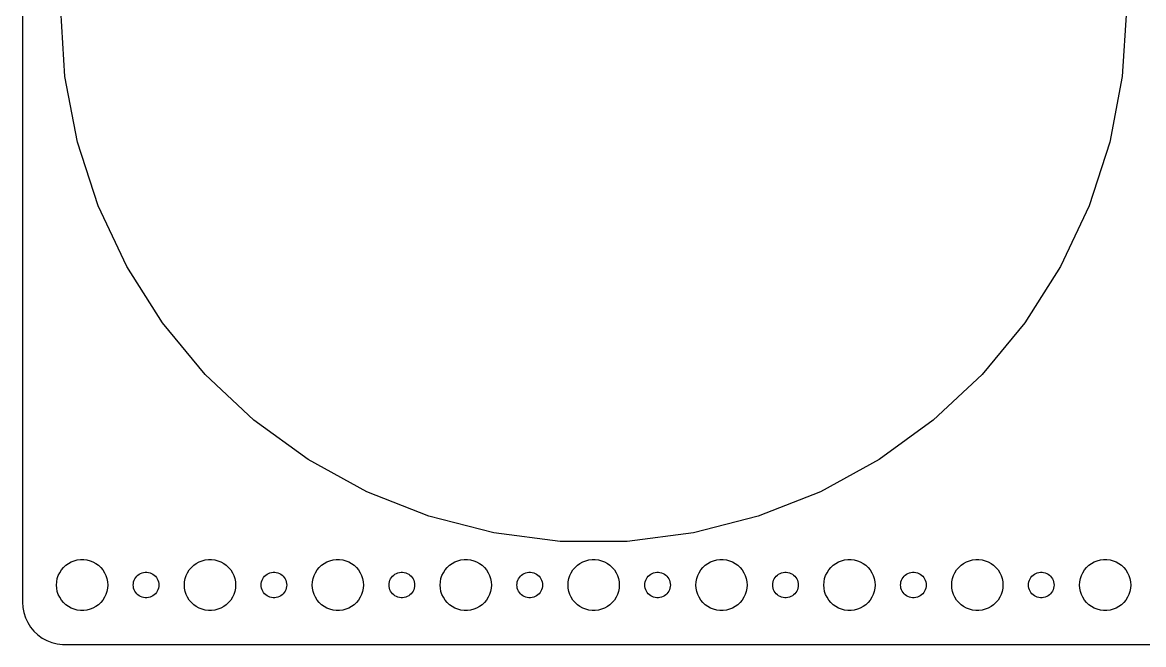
# Model space of a CAD drawing. Header units: metres. Extents: x -262 to 262, y -74 to 74.
# Drawn here: x -262 to -130.5, y -74.5 to -1.5 of the extents above; entities that cross this region are included whole.
import ezdxf

# ---------------------------------------------------------------- set-up
doc = ezdxf.new("R2010")
doc.units = ezdxf.units.M

msp = doc.modelspace()

# ---------------------------------------------------------------- linework, layer by layer
for p, q in [((-262, 69.5), (-262, -69.5)), ((-257.007, -7.83331), (-257.5, 0)), ((-132.5, 0), (-132.993, -7.83331)), ((-255.536, -15.5431), (-257.007, -7.83331)), ((-132.993, -7.83331), (-134.464, -15.5431)), ((-253.111, -23.0078), (-255.536, -15.5431)), ((-134.464, -15.5431), (-136.889, -23.0078)), ((-249.769, -30.1096), (-253.111, -23.0078)), ((-136.889, -23.0078), (-140.231, -30.1096)), ((-245.564, -36.7366), (-249.769, -30.1096)), ((-140.231, -30.1096), (-144.436, -36.7366)), ((-240.561, -42.7842), (-245.564, -36.7366)), ((-144.436, -36.7366), (-149.439, -42.7842)), ((-234.839, -48.1571), (-240.561, -42.7842)), ((-149.439, -42.7842), (-155.161, -48.1571)), ((-228.489, -52.7705), (-234.839, -48.1571)), ((-155.161, -48.1571), (-161.511, -52.7705)), ((-221.611, -56.5517), (-228.489, -52.7705)), ((-161.511, -52.7705), (-168.389, -56.5517)), ((-214.314, -59.441), (-221.611, -56.5517)), ((-168.389, -56.5517), (-175.686, -59.441)), ((-206.711, -61.3929), (-214.314, -59.441)), ((-175.686, -59.441), (-183.289, -61.3929)), ((-198.924, -62.3767), (-206.711, -61.3929)), ((-183.289, -61.3929), (-191.076, -62.3767)), ((-191.076, -62.3767), (-198.924, -62.3767)), ((-257.629, -66.0547), (-257.427, -65.7366)), ((-257.427, -65.7366), (-257.187, -65.4464)), ((-257.187, -65.4464), (-256.912, -65.1885)), ((-256.912, -65.1885), (-256.607, -64.967)), ((-256.607, -64.967), (-256.277, -64.7855)), ((-256.277, -64.7855), (-255.927, -64.6468)), ((-255.927, -64.6468), (-255.562, -64.5531)), ((-255.562, -64.5531), (-255.188, -64.5059)), ((-255.188, -64.5059), (-254.812, -64.5059)), ((-254.812, -64.5059), (-254.438, -64.5531)), ((-254.438, -64.5531), (-254.073, -64.6468)), ((-254.073, -64.6468), (-253.723, -64.7855)), ((-253.723, -64.7855), (-253.393, -64.967)), ((-253.393, -64.967), (-253.088, -65.1885)), ((-253.088, -65.1885), (-252.813, -65.4464)), ((-252.813, -65.4464), (-252.573, -65.7366)), ((-252.573, -65.7366), (-252.371, -66.0547)), ((-242.629, -66.0547), (-242.427, -65.7366)), ((-242.427, -65.7366), (-242.187, -65.4464)), ((-242.187, -65.4464), (-241.912, -65.1885)), ((-241.912, -65.1885), (-241.607, -64.967)), ((-241.607, -64.967), (-241.277, -64.7855)), ((-241.277, -64.7855), (-240.927, -64.6468)), ((-240.927, -64.6468), (-240.562, -64.5531)), ((-240.562, -64.5531), (-240.188, -64.5059)), ((-240.188, -64.5059), (-239.812, -64.5059)), ((-239.812, -64.5059), (-239.438, -64.5531)), ((-239.438, -64.5531), (-239.073, -64.6468)), ((-239.073, -64.6468), (-238.723, -64.7855)), ((-238.723, -64.7855), (-238.393, -64.967)), ((-238.393, -64.967), (-238.088, -65.1885)), ((-238.088, -65.1885), (-237.813, -65.4464)), ((-237.813, -65.4464), (-237.573, -65.7366)), ((-237.573, -65.7366), (-237.371, -66.0547)), ((-227.629, -66.0547), (-227.427, -65.7366)), ((-227.427, -65.7366), (-227.187, -65.4464)), ((-227.187, -65.4464), (-226.912, -65.1885)), ((-226.912, -65.1885), (-226.607, -64.967)), ((-226.607, -64.967), (-226.277, -64.7855)), ((-226.277, -64.7855), (-225.927, -64.6468)), ((-225.927, -64.6468), (-225.562, -64.5531)), ((-225.562, -64.5531), (-225.188, -64.5059)), ((-225.188, -64.5059), (-224.812, -64.5059)), ((-224.812, -64.5059), (-224.438, -64.5531)), ((-224.438, -64.5531), (-224.073, -64.6468)), ((-224.073, -64.6468), (-223.723, -64.7855)), ((-223.723, -64.7855), (-223.393, -64.967)), ((-223.393, -64.967), (-223.088, -65.1885)), ((-223.088, -65.1885), (-222.813, -65.4464)), ((-222.813, -65.4464), (-222.573, -65.7366)), ((-222.573, -65.7366), (-222.371, -66.0547)), ((-212.629, -66.0547), (-212.427, -65.7366)), ((-212.427, -65.7366), (-212.187, -65.4464)), ((-212.187, -65.4464), (-211.912, -65.1885)), ((-211.912, -65.1885), (-211.607, -64.967)), ((-211.607, -64.967), (-211.277, -64.7855)), ((-211.277, -64.7855), (-210.927, -64.6468)), ((-210.927, -64.6468), (-210.562, -64.5531)), ((-210.562, -64.5531), (-210.188, -64.5059)), ((-210.188, -64.5059), (-209.812, -64.5059)), ((-209.812, -64.5059), (-209.438, -64.5531)), ((-209.438, -64.5531), (-209.073, -64.6468)), ((-209.073, -64.6468), (-208.723, -64.7855)), ((-208.723, -64.7855), (-208.393, -64.967)), ((-208.393, -64.967), (-208.088, -65.1885)), ((-208.088, -65.1885), (-207.813, -65.4464)), ((-207.813, -65.4464), (-207.573, -65.7366)), ((-207.573, -65.7366), (-207.371, -66.0547)), ((-197.629, -66.0547), (-197.427, -65.7366)), ((-197.427, -65.7366), (-197.187, -65.4464)), ((-197.187, -65.4464), (-196.912, -65.1885)), ((-196.912, -65.1885), (-196.607, -64.967)), ((-196.607, -64.967), (-196.277, -64.7855)), ((-196.277, -64.7855), (-195.927, -64.6468)), ((-195.927, -64.6468), (-195.562, -64.5531)), ((-195.562, -64.5531), (-195.188, -64.5059)), ((-195.188, -64.5059), (-194.812, -64.5059)), ((-194.812, -64.5059), (-194.438, -64.5531)), ((-194.438, -64.5531), (-194.073, -64.6468)), ((-194.073, -64.6468), (-193.723, -64.7855)), ((-193.723, -64.7855), (-193.393, -64.967)), ((-193.393, -64.967), (-193.088, -65.1885)), ((-193.088, -65.1885), (-192.813, -65.4464)), ((-192.813, -65.4464), (-192.573, -65.7366)), ((-192.573, -65.7366), (-192.371, -66.0547)), ((-182.629, -66.0547), (-182.427, -65.7366)), ((-182.427, -65.7366), (-182.187, -65.4464)), ((-182.187, -65.4464), (-181.912, -65.1885)), ((-181.912, -65.1885), (-181.607, -64.967)), ((-181.607, -64.967), (-181.277, -64.7855)), ((-181.277, -64.7855), (-180.927, -64.6468)), ((-180.927, -64.6468), (-180.562, -64.5531)), ((-180.562, -64.5531), (-180.188, -64.5059)), ((-180.188, -64.5059), (-179.812, -64.5059)), ((-179.812, -64.5059), (-179.438, -64.5531)), ((-179.438, -64.5531), (-179.073, -64.6468)), ((-179.073, -64.6468), (-178.723, -64.7855)), ((-178.723, -64.7855), (-178.393, -64.967)), ((-178.393, -64.967), (-178.088, -65.1885)), ((-178.088, -65.1885), (-177.813, -65.4464)), ((-177.813, -65.4464), (-177.573, -65.7366)), ((-177.573, -65.7366), (-177.371, -66.0547)), ((-167.629, -66.0547), (-167.427, -65.7366)), ((-167.427, -65.7366), (-167.187, -65.4464)), ((-167.187, -65.4464), (-166.912, -65.1885)), ((-166.912, -65.1885), (-166.607, -64.967)), ((-166.607, -64.967), (-166.277, -64.7855)), ((-166.277, -64.7855), (-165.927, -64.6468)), ((-165.927, -64.6468), (-165.562, -64.5531)), ((-165.562, -64.5531), (-165.188, -64.5059)), ((-165.188, -64.5059), (-164.812, -64.5059)), ((-164.812, -64.5059), (-164.438, -64.5531)), ((-164.438, -64.5531), (-164.073, -64.6468)), ((-164.073, -64.6468), (-163.723, -64.7855)), ((-163.723, -64.7855), (-163.393, -64.967)), ((-163.393, -64.967), (-163.088, -65.1885)), ((-163.088, -65.1885), (-162.813, -65.4464)), ((-162.813, -65.4464), (-162.573, -65.7366)), ((-162.573, -65.7366), (-162.371, -66.0547)), ((-152.629, -66.0547), (-152.427, -65.7366)), ((-152.427, -65.7366), (-152.187, -65.4464)), ((-152.187, -65.4464), (-151.912, -65.1885)), ((-151.912, -65.1885), (-151.607, -64.967)), ((-151.607, -64.967), (-151.277, -64.7855)), ((-151.277, -64.7855), (-150.927, -64.6468)), ((-150.927, -64.6468), (-150.562, -64.5531)), ((-150.562, -64.5531), (-150.188, -64.5059)), ((-150.188, -64.5059), (-149.812, -64.5059)), ((-149.812, -64.5059), (-149.438, -64.5531)), ((-149.438, -64.5531), (-149.073, -64.6468)), ((-149.073, -64.6468), (-148.723, -64.7855)), ((-148.723, -64.7855), (-148.393, -64.967)), ((-148.393, -64.967), (-148.088, -65.1885)), ((-148.088, -65.1885), (-147.813, -65.4464)), ((-147.813, -65.4464), (-147.573, -65.7366)), ((-147.573, -65.7366), (-147.371, -66.0547)), ((-137.629, -66.0547), (-137.427, -65.7366)), ((-137.427, -65.7366), (-137.187, -65.4464)), ((-137.187, -65.4464), (-136.912, -65.1885)), ((-136.912, -65.1885), (-136.607, -64.967)), ((-136.607, -64.967), (-136.277, -64.7855)), ((-136.277, -64.7855), (-135.927, -64.6468)), ((-135.927, -64.6468), (-135.562, -64.5531)), ((-135.562, -64.5531), (-135.188, -64.5059)), ((-135.188, -64.5059), (-134.812, -64.5059)), ((-134.812, -64.5059), (-134.438, -64.5531)), ((-134.438, -64.5531), (-134.073, -64.6468)), ((-134.073, -64.6468), (-133.723, -64.7855)), ((-133.723, -64.7855), (-133.393, -64.967)), ((-133.393, -64.967), (-133.088, -65.1885)), ((-133.088, -65.1885), (-132.813, -65.4464)), ((-132.813, -65.4464), (-132.573, -65.7366)), ((-132.573, -65.7366), (-132.371, -66.0547)), ((-257.976, -67.124), (-257.906, -66.7539)), ((-257.906, -66.7539), (-257.789, -66.3956)), ((-257.789, -66.3956), (-257.629, -66.0547)), ((-252.371, -66.0547), (-252.211, -66.3956)), ((-252.211, -66.3956), (-252.094, -66.7539)), ((-252.094, -66.7539), (-252.024, -67.124)), ((-248.953, -67.127), (-248.895, -66.9478)), ((-248.895, -66.9478), (-248.814, -66.7774)), ((-248.814, -66.7774), (-248.714, -66.6183)), ((-248.714, -66.6183), (-248.593, -66.4732)), ((-248.593, -66.4732), (-248.456, -66.3442)), ((-248.456, -66.3442), (-248.304, -66.2335)), ((-248.304, -66.2335), (-248.139, -66.1428)), ((-248.139, -66.1428), (-247.964, -66.0734)), ((-247.964, -66.0734), (-247.781, -66.0266)), ((-247.781, -66.0266), (-247.594, -66.003)), ((-247.594, -66.003), (-247.406, -66.003)), ((-247.406, -66.003), (-247.219, -66.0266)), ((-247.219, -66.0266), (-247.036, -66.0734)), ((-247.036, -66.0734), (-246.861, -66.1428)), ((-246.861, -66.1428), (-246.696, -66.2335)), ((-246.696, -66.2335), (-246.544, -66.3442)), ((-246.544, -66.3442), (-246.407, -66.4732)), ((-246.407, -66.4732), (-246.286, -66.6183)), ((-246.286, -66.6183), (-246.186, -66.7774)), ((-246.186, -66.7774), (-246.105, -66.9478)), ((-246.105, -66.9478), (-246.047, -67.127)), ((-242.976, -67.124), (-242.906, -66.7539)), ((-242.906, -66.7539), (-242.789, -66.3956)), ((-242.789, -66.3956), (-242.629, -66.0547)), ((-237.371, -66.0547), (-237.211, -66.3956)), ((-237.211, -66.3956), (-237.094, -66.7539)), ((-237.094, -66.7539), (-237.024, -67.124)), ((-233.953, -67.127), (-233.895, -66.9478)), ((-233.895, -66.9478), (-233.814, -66.7774)), ((-233.814, -66.7774), (-233.714, -66.6183)), ((-233.714, -66.6183), (-233.593, -66.4732)), ((-233.593, -66.4732), (-233.456, -66.3442)), ((-233.456, -66.3442), (-233.304, -66.2335)), ((-233.304, -66.2335), (-233.139, -66.1428)), ((-233.139, -66.1428), (-232.964, -66.0734)), ((-232.964, -66.0734), (-232.781, -66.0266)), ((-232.781, -66.0266), (-232.594, -66.003)), ((-232.594, -66.003), (-232.406, -66.003)), ((-232.406, -66.003), (-232.219, -66.0266)), ((-232.219, -66.0266), (-232.036, -66.0734)), ((-232.036, -66.0734), (-231.861, -66.1428)), ((-231.861, -66.1428), (-231.696, -66.2335)), ((-231.696, -66.2335), (-231.544, -66.3442)), ((-231.544, -66.3442), (-231.407, -66.4732)), ((-231.407, -66.4732), (-231.286, -66.6183)), ((-231.286, -66.6183), (-231.186, -66.7774)), ((-231.186, -66.7774), (-231.105, -66.9478)), ((-231.105, -66.9478), (-231.047, -67.127)), ((-227.976, -67.124), (-227.906, -66.7539)), ((-227.906, -66.7539), (-227.789, -66.3956)), ((-227.789, -66.3956), (-227.629, -66.0547)), ((-222.371, -66.0547), (-222.211, -66.3956)), ((-222.211, -66.3956), (-222.094, -66.7539)), ((-222.094, -66.7539), (-222.024, -67.124)), ((-218.953, -67.127), (-218.895, -66.9478)), ((-218.895, -66.9478), (-218.814, -66.7774)), ((-218.814, -66.7774), (-218.714, -66.6183)), ((-218.714, -66.6183), (-218.593, -66.4732)), ((-218.593, -66.4732), (-218.456, -66.3442)), ((-218.456, -66.3442), (-218.304, -66.2335)), ((-218.304, -66.2335), (-218.139, -66.1428)), ((-218.139, -66.1428), (-217.964, -66.0734)), ((-217.964, -66.0734), (-217.781, -66.0266)), ((-217.781, -66.0266), (-217.594, -66.003)), ((-217.594, -66.003), (-217.406, -66.003)), ((-217.406, -66.003), (-217.219, -66.0266)), ((-217.219, -66.0266), (-217.036, -66.0734)), ((-217.036, -66.0734), (-216.861, -66.1428)), ((-216.861, -66.1428), (-216.696, -66.2335)), ((-216.696, -66.2335), (-216.544, -66.3442)), ((-216.544, -66.3442), (-216.407, -66.4732)), ((-216.407, -66.4732), (-216.286, -66.6183)), ((-216.286, -66.6183), (-216.186, -66.7774)), ((-216.186, -66.7774), (-216.105, -66.9478)), ((-216.105, -66.9478), (-216.047, -67.127)), ((-212.976, -67.124), (-212.906, -66.7539)), ((-212.906, -66.7539), (-212.789, -66.3956)), ((-212.789, -66.3956), (-212.629, -66.0547)), ((-207.371, -66.0547), (-207.211, -66.3956)), ((-207.211, -66.3956), (-207.094, -66.7539)), ((-207.094, -66.7539), (-207.024, -67.124)), ((-203.953, -67.127), (-203.895, -66.9478)), ((-203.895, -66.9478), (-203.814, -66.7774)), ((-203.814, -66.7774), (-203.714, -66.6183)), ((-203.714, -66.6183), (-203.593, -66.4732)), ((-203.593, -66.4732), (-203.456, -66.3442)), ((-203.456, -66.3442), (-203.304, -66.2335)), ((-203.304, -66.2335), (-203.139, -66.1428)), ((-203.139, -66.1428), (-202.964, -66.0734)), ((-202.964, -66.0734), (-202.781, -66.0266)), ((-202.781, -66.0266), (-202.594, -66.003)), ((-202.594, -66.003), (-202.406, -66.003)), ((-202.406, -66.003), (-202.219, -66.0266)), ((-202.219, -66.0266), (-202.036, -66.0734)), ((-202.036, -66.0734), (-201.861, -66.1428)), ((-201.861, -66.1428), (-201.696, -66.2335)), ((-201.696, -66.2335), (-201.544, -66.3442)), ((-201.544, -66.3442), (-201.407, -66.4732)), ((-201.407, -66.4732), (-201.286, -66.6183)), ((-201.286, -66.6183), (-201.186, -66.7774)), ((-201.186, -66.7774), (-201.105, -66.9478)), ((-201.105, -66.9478), (-201.047, -67.127)), ((-197.976, -67.124), (-197.906, -66.7539)), ((-197.906, -66.7539), (-197.789, -66.3956)), ((-197.789, -66.3956), (-197.629, -66.0547)), ((-192.371, -66.0547), (-192.211, -66.3956)), ((-192.211, -66.3956), (-192.094, -66.7539)), ((-192.094, -66.7539), (-192.024, -67.124)), ((-188.953, -67.127), (-188.895, -66.9478)), ((-188.895, -66.9478), (-188.814, -66.7774)), ((-188.814, -66.7774), (-188.714, -66.6183)), ((-188.714, -66.6183), (-188.593, -66.4732)), ((-188.593, -66.4732), (-188.456, -66.3442)), ((-188.456, -66.3442), (-188.304, -66.2335)), ((-188.304, -66.2335), (-188.139, -66.1428)), ((-188.139, -66.1428), (-187.964, -66.0734)), ((-187.964, -66.0734), (-187.781, -66.0266)), ((-187.781, -66.0266), (-187.594, -66.003)), ((-187.594, -66.003), (-187.406, -66.003)), ((-187.406, -66.003), (-187.219, -66.0266)), ((-187.219, -66.0266), (-187.036, -66.0734)), ((-187.036, -66.0734), (-186.861, -66.1428)), ((-186.861, -66.1428), (-186.696, -66.2335)), ((-186.696, -66.2335), (-186.544, -66.3442)), ((-186.544, -66.3442), (-186.407, -66.4732)), ((-186.407, -66.4732), (-186.286, -66.6183)), ((-186.286, -66.6183), (-186.186, -66.7774)), ((-186.186, -66.7774), (-186.105, -66.9478)), ((-186.105, -66.9478), (-186.047, -67.127)), ((-182.976, -67.124), (-182.906, -66.7539)), ((-182.906, -66.7539), (-182.789, -66.3956)), ((-182.789, -66.3956), (-182.629, -66.0547)), ((-177.371, -66.0547), (-177.211, -66.3956)), ((-177.211, -66.3956), (-177.094, -66.7539)), ((-177.094, -66.7539), (-177.024, -67.124)), ((-173.953, -67.127), (-173.895, -66.9478)), ((-173.895, -66.9478), (-173.814, -66.7774)), ((-173.814, -66.7774), (-173.714, -66.6183)), ((-173.714, -66.6183), (-173.593, -66.4732)), ((-173.593, -66.4732), (-173.456, -66.3442)), ((-173.456, -66.3442), (-173.304, -66.2335)), ((-173.304, -66.2335), (-173.139, -66.1428)), ((-173.139, -66.1428), (-172.964, -66.0734)), ((-172.964, -66.0734), (-172.781, -66.0266)), ((-172.781, -66.0266), (-172.594, -66.003)), ((-172.594, -66.003), (-172.406, -66.003)), ((-172.406, -66.003), (-172.219, -66.0266)), ((-172.219, -66.0266), (-172.036, -66.0734)), ((-172.036, -66.0734), (-171.861, -66.1428)), ((-171.861, -66.1428), (-171.696, -66.2335)), ((-171.696, -66.2335), (-171.544, -66.3442)), ((-171.544, -66.3442), (-171.407, -66.4732)), ((-171.407, -66.4732), (-171.286, -66.6183)), ((-171.286, -66.6183), (-171.186, -66.7774)), ((-171.186, -66.7774), (-171.105, -66.9478)), ((-171.105, -66.9478), (-171.047, -67.127)), ((-167.976, -67.124), (-167.906, -66.7539)), ((-167.906, -66.7539), (-167.789, -66.3956)), ((-167.789, -66.3956), (-167.629, -66.0547)), ((-162.371, -66.0547), (-162.211, -66.3956)), ((-162.211, -66.3956), (-162.094, -66.7539)), ((-162.094, -66.7539), (-162.024, -67.124)), ((-158.953, -67.127), (-158.895, -66.9478)), ((-158.895, -66.9478), (-158.814, -66.7774)), ((-158.814, -66.7774), (-158.714, -66.6183)), ((-158.714, -66.6183), (-158.593, -66.4732)), ((-158.593, -66.4732), (-158.456, -66.3442)), ((-158.456, -66.3442), (-158.304, -66.2335)), ((-158.304, -66.2335), (-158.139, -66.1428)), ((-158.139, -66.1428), (-157.964, -66.0734)), ((-157.964, -66.0734), (-157.781, -66.0266)), ((-157.781, -66.0266), (-157.594, -66.003)), ((-157.594, -66.003), (-157.406, -66.003)), ((-157.406, -66.003), (-157.219, -66.0266)), ((-157.219, -66.0266), (-157.036, -66.0734)), ((-157.036, -66.0734), (-156.861, -66.1428)), ((-156.861, -66.1428), (-156.696, -66.2335)), ((-156.696, -66.2335), (-156.544, -66.3442)), ((-156.544, -66.3442), (-156.407, -66.4732)), ((-156.407, -66.4732), (-156.286, -66.6183)), ((-156.286, -66.6183), (-156.186, -66.7774)), ((-156.186, -66.7774), (-156.105, -66.9478)), ((-156.105, -66.9478), (-156.047, -67.127)), ((-152.976, -67.124), (-152.906, -66.7539)), ((-152.906, -66.7539), (-152.789, -66.3956)), ((-152.789, -66.3956), (-152.629, -66.0547)), ((-147.371, -66.0547), (-147.211, -66.3956)), ((-147.211, -66.3956), (-147.094, -66.7539)), ((-147.094, -66.7539), (-147.024, -67.124)), ((-143.953, -67.127), (-143.895, -66.9478)), ((-143.895, -66.9478), (-143.814, -66.7774)), ((-143.814, -66.7774), (-143.714, -66.6183)), ((-143.714, -66.6183), (-143.593, -66.4732)), ((-143.593, -66.4732), (-143.456, -66.3442)), ((-143.456, -66.3442), (-143.304, -66.2335)), ((-143.304, -66.2335), (-143.139, -66.1428)), ((-143.139, -66.1428), (-142.964, -66.0734)), ((-142.964, -66.0734), (-142.781, -66.0266)), ((-142.781, -66.0266), (-142.594, -66.003)), ((-142.594, -66.003), (-142.406, -66.003)), ((-142.406, -66.003), (-142.219, -66.0266)), ((-142.219, -66.0266), (-142.036, -66.0734)), ((-142.036, -66.0734), (-141.861, -66.1428)), ((-141.861, -66.1428), (-141.696, -66.2335)), ((-141.696, -66.2335), (-141.544, -66.3442)), ((-141.544, -66.3442), (-141.407, -66.4732)), ((-141.407, -66.4732), (-141.286, -66.6183)), ((-141.286, -66.6183), (-141.186, -66.7774)), ((-141.186, -66.7774), (-141.105, -66.9478)), ((-141.105, -66.9478), (-141.047, -67.127)), ((-137.976, -67.124), (-137.906, -66.7539)), ((-137.906, -66.7539), (-137.789, -66.3956)), ((-137.789, -66.3956), (-137.629, -66.0547)), ((-132.371, -66.0547), (-132.211, -66.3956)), ((-132.211, -66.3956), (-132.094, -66.7539)), ((-132.094, -66.7539), (-132.024, -67.124)), ((-258, -67.5), (-257.976, -67.124)), ((-257.976, -67.876), (-258, -67.5)), ((-257.906, -68.2461), (-257.976, -67.876)), ((-257.789, -68.6044), (-257.906, -68.2461)), ((-252.094, -68.2461), (-252.211, -68.6044)), ((-252.024, -67.876), (-252.094, -68.2461)), ((-252.024, -67.124), (-252, -67.5)), ((-252, -67.5), (-252.024, -67.876)), ((-249, -67.5), (-248.988, -67.312)), ((-248.988, -67.688), (-249, -67.5)), ((-248.988, -67.312), (-248.953, -67.127)), ((-248.953, -67.873), (-248.988, -67.688)), ((-248.895, -68.0522), (-248.953, -67.873)), ((-248.814, -68.2226), (-248.895, -68.0522)), ((-248.714, -68.3817), (-248.814, -68.2226)), ((-246.186, -68.2226), (-246.286, -68.3817)), ((-246.105, -68.0522), (-246.186, -68.2226)), ((-246.047, -67.873), (-246.105, -68.0522)), ((-246.047, -67.127), (-246.012, -67.312)), ((-246.012, -67.688), (-246.047, -67.873)), ((-246.012, -67.312), (-246, -67.5)), ((-246, -67.5), (-246.012, -67.688)), ((-243, -67.5), (-242.976, -67.124)), ((-242.976, -67.876), (-243, -67.5)), ((-242.906, -68.2461), (-242.976, -67.876)), ((-242.789, -68.6044), (-242.906, -68.2461)), ((-237.094, -68.2461), (-237.211, -68.6044)), ((-237.024, -67.876), (-237.094, -68.2461)), ((-237.024, -67.124), (-237, -67.5)), ((-237, -67.5), (-237.024, -67.876)), ((-234, -67.5), (-233.988, -67.312)), ((-233.988, -67.688), (-234, -67.5)), ((-233.988, -67.312), (-233.953, -67.127)), ((-233.953, -67.873), (-233.988, -67.688)), ((-233.895, -68.0522), (-233.953, -67.873)), ((-233.814, -68.2226), (-233.895, -68.0522)), ((-233.714, -68.3817), (-233.814, -68.2226)), ((-231.186, -68.2226), (-231.286, -68.3817)), ((-231.105, -68.0522), (-231.186, -68.2226)), ((-231.047, -67.873), (-231.105, -68.0522)), ((-231.047, -67.127), (-231.012, -67.312)), ((-231.012, -67.688), (-231.047, -67.873)), ((-231.012, -67.312), (-231, -67.5)), ((-231, -67.5), (-231.012, -67.688)), ((-228, -67.5), (-227.976, -67.124)), ((-227.976, -67.876), (-228, -67.5)), ((-227.906, -68.2461), (-227.976, -67.876)), ((-227.789, -68.6044), (-227.906, -68.2461)), ((-222.094, -68.2461), (-222.211, -68.6044)), ((-222.024, -67.876), (-222.094, -68.2461)), ((-222.024, -67.124), (-222, -67.5)), ((-222, -67.5), (-222.024, -67.876)), ((-219, -67.5), (-218.988, -67.312)), ((-218.988, -67.688), (-219, -67.5)), ((-218.988, -67.312), (-218.953, -67.127)), ((-218.953, -67.873), (-218.988, -67.688)), ((-218.895, -68.0522), (-218.953, -67.873)), ((-218.814, -68.2226), (-218.895, -68.0522)), ((-218.714, -68.3817), (-218.814, -68.2226)), ((-216.186, -68.2226), (-216.286, -68.3817)), ((-216.105, -68.0522), (-216.186, -68.2226)), ((-216.047, -67.873), (-216.105, -68.0522)), ((-216.047, -67.127), (-216.012, -67.312)), ((-216.012, -67.688), (-216.047, -67.873)), ((-216.012, -67.312), (-216, -67.5)), ((-216, -67.5), (-216.012, -67.688)), ((-213, -67.5), (-212.976, -67.124)), ((-212.976, -67.876), (-213, -67.5)), ((-212.906, -68.2461), (-212.976, -67.876)), ((-212.789, -68.6044), (-212.906, -68.2461)), ((-207.094, -68.2461), (-207.211, -68.6044)), ((-207.024, -67.876), (-207.094, -68.2461)), ((-207.024, -67.124), (-207, -67.5)), ((-207, -67.5), (-207.024, -67.876)), ((-204, -67.5), (-203.988, -67.312)), ((-203.988, -67.688), (-204, -67.5)), ((-203.988, -67.312), (-203.953, -67.127)), ((-203.953, -67.873), (-203.988, -67.688)), ((-203.895, -68.0522), (-203.953, -67.873)), ((-203.814, -68.2226), (-203.895, -68.0522)), ((-203.714, -68.3817), (-203.814, -68.2226)), ((-201.186, -68.2226), (-201.286, -68.3817)), ((-201.105, -68.0522), (-201.186, -68.2226)), ((-201.047, -67.873), (-201.105, -68.0522)), ((-201.047, -67.127), (-201.012, -67.312)), ((-201.012, -67.688), (-201.047, -67.873)), ((-201.012, -67.312), (-201, -67.5)), ((-201, -67.5), (-201.012, -67.688)), ((-198, -67.5), (-197.976, -67.124)), ((-197.976, -67.876), (-198, -67.5)), ((-197.906, -68.2461), (-197.976, -67.876)), ((-197.789, -68.6044), (-197.906, -68.2461)), ((-192.094, -68.2461), (-192.211, -68.6044)), ((-192.024, -67.876), (-192.094, -68.2461)), ((-192.024, -67.124), (-192, -67.5)), ((-192, -67.5), (-192.024, -67.876)), ((-189, -67.5), (-188.988, -67.312)), ((-188.988, -67.688), (-189, -67.5)), ((-188.988, -67.312), (-188.953, -67.127)), ((-188.953, -67.873), (-188.988, -67.688)), ((-188.895, -68.0522), (-188.953, -67.873)), ((-188.814, -68.2226), (-188.895, -68.0522)), ((-188.714, -68.3817), (-188.814, -68.2226)), ((-186.186, -68.2226), (-186.286, -68.3817)), ((-186.105, -68.0522), (-186.186, -68.2226)), ((-186.047, -67.873), (-186.105, -68.0522)), ((-186.047, -67.127), (-186.012, -67.312)), ((-186.012, -67.688), (-186.047, -67.873)), ((-186.012, -67.312), (-186, -67.5)), ((-186, -67.5), (-186.012, -67.688)), ((-183, -67.5), (-182.976, -67.124)), ((-182.976, -67.876), (-183, -67.5)), ((-182.906, -68.2461), (-182.976, -67.876)), ((-182.789, -68.6044), (-182.906, -68.2461)), ((-177.094, -68.2461), (-177.211, -68.6044)), ((-177.024, -67.876), (-177.094, -68.2461)), ((-177.024, -67.124), (-177, -67.5)), ((-177, -67.5), (-177.024, -67.876)), ((-174, -67.5), (-173.988, -67.312)), ((-173.988, -67.688), (-174, -67.5)), ((-173.988, -67.312), (-173.953, -67.127)), ((-173.953, -67.873), (-173.988, -67.688)), ((-173.895, -68.0522), (-173.953, -67.873)), ((-173.814, -68.2226), (-173.895, -68.0522)), ((-173.714, -68.3817), (-173.814, -68.2226)), ((-171.186, -68.2226), (-171.286, -68.3817)), ((-171.105, -68.0522), (-171.186, -68.2226)), ((-171.047, -67.873), (-171.105, -68.0522)), ((-171.047, -67.127), (-171.012, -67.312)), ((-171.012, -67.688), (-171.047, -67.873)), ((-171.012, -67.312), (-171, -67.5)), ((-171, -67.5), (-171.012, -67.688)), ((-168, -67.5), (-167.976, -67.124)), ((-167.976, -67.876), (-168, -67.5)), ((-167.906, -68.2461), (-167.976, -67.876)), ((-167.789, -68.6044), (-167.906, -68.2461)), ((-162.094, -68.2461), (-162.211, -68.6044)), ((-162.024, -67.876), (-162.094, -68.2461)), ((-162.024, -67.124), (-162, -67.5)), ((-162, -67.5), (-162.024, -67.876)), ((-159, -67.5), (-158.988, -67.312)), ((-158.988, -67.688), (-159, -67.5)), ((-158.988, -67.312), (-158.953, -67.127)), ((-158.953, -67.873), (-158.988, -67.688)), ((-158.895, -68.0522), (-158.953, -67.873)), ((-158.814, -68.2226), (-158.895, -68.0522)), ((-158.714, -68.3817), (-158.814, -68.2226)), ((-156.186, -68.2226), (-156.286, -68.3817)), ((-156.105, -68.0522), (-156.186, -68.2226)), ((-156.047, -67.873), (-156.105, -68.0522)), ((-156.047, -67.127), (-156.012, -67.312)), ((-156.012, -67.688), (-156.047, -67.873)), ((-156.012, -67.312), (-156, -67.5)), ((-156, -67.5), (-156.012, -67.688)), ((-153, -67.5), (-152.976, -67.124)), ((-152.976, -67.876), (-153, -67.5)), ((-152.906, -68.2461), (-152.976, -67.876)), ((-152.789, -68.6044), (-152.906, -68.2461)), ((-147.094, -68.2461), (-147.211, -68.6044)), ((-147.024, -67.876), (-147.094, -68.2461)), ((-147.024, -67.124), (-147, -67.5)), ((-147, -67.5), (-147.024, -67.876)), ((-144, -67.5), (-143.988, -67.312)), ((-143.988, -67.688), (-144, -67.5)), ((-143.988, -67.312), (-143.953, -67.127)), ((-143.953, -67.873), (-143.988, -67.688)), ((-143.895, -68.0522), (-143.953, -67.873)), ((-143.814, -68.2226), (-143.895, -68.0522)), ((-143.714, -68.3817), (-143.814, -68.2226)), ((-141.186, -68.2226), (-141.286, -68.3817)), ((-141.105, -68.0522), (-141.186, -68.2226)), ((-141.047, -67.873), (-141.105, -68.0522)), ((-141.047, -67.127), (-141.012, -67.312)), ((-141.012, -67.688), (-141.047, -67.873)), ((-141.012, -67.312), (-141, -67.5)), ((-141, -67.5), (-141.012, -67.688)), ((-138, -67.5), (-137.976, -67.124)), ((-137.976, -67.876), (-138, -67.5)), ((-137.906, -68.2461), (-137.976, -67.876)), ((-137.789, -68.6044), (-137.906, -68.2461)), ((-132.094, -68.2461), (-132.211, -68.6044)), ((-132.024, -67.876), (-132.094, -68.2461)), ((-132.024, -67.124), (-132, -67.5)), ((-132, -67.5), (-132.024, -67.876)), ((-262, -69.5), (-261.961, -70.1267)), ((-257.629, -68.9453), (-257.789, -68.6044)), ((-257.427, -69.2634), (-257.629, -68.9453)), ((-257.187, -69.5536), (-257.427, -69.2634)), ((-256.912, -69.8115), (-257.187, -69.5536)), ((-252.813, -69.5536), (-253.088, -69.8115)), ((-252.573, -69.2634), (-252.813, -69.5536)), ((-252.371, -68.9453), (-252.573, -69.2634)), ((-252.211, -68.6044), (-252.371, -68.9453)), ((-248.593, -68.5268), (-248.714, -68.3817)), ((-248.456, -68.6558), (-248.593, -68.5268)), ((-248.304, -68.7665), (-248.456, -68.6558)), ((-248.139, -68.8572), (-248.304, -68.7665)), ((-247.964, -68.9266), (-248.139, -68.8572)), ((-247.781, -68.9734), (-247.964, -68.9266)), ((-247.594, -68.997), (-247.781, -68.9734)), ((-247.406, -68.997), (-247.594, -68.997)), ((-247.219, -68.9734), (-247.406, -68.997)), ((-247.036, -68.9266), (-247.219, -68.9734)), ((-246.861, -68.8572), (-247.036, -68.9266)), ((-246.696, -68.7665), (-246.861, -68.8572)), ((-246.544, -68.6558), (-246.696, -68.7665)), ((-246.407, -68.5268), (-246.544, -68.6558)), ((-246.286, -68.3817), (-246.407, -68.5268)), ((-242.629, -68.9453), (-242.789, -68.6044)), ((-242.427, -69.2634), (-242.629, -68.9453)), ((-242.187, -69.5536), (-242.427, -69.2634)), ((-241.912, -69.8115), (-242.187, -69.5536)), ((-237.813, -69.5536), (-238.088, -69.8115)), ((-237.573, -69.2634), (-237.813, -69.5536)), ((-237.371, -68.9453), (-237.573, -69.2634)), ((-237.211, -68.6044), (-237.371, -68.9453)), ((-233.593, -68.5268), (-233.714, -68.3817)), ((-233.456, -68.6558), (-233.593, -68.5268)), ((-233.304, -68.7665), (-233.456, -68.6558)), ((-233.139, -68.8572), (-233.304, -68.7665)), ((-232.964, -68.9266), (-233.139, -68.8572)), ((-232.781, -68.9734), (-232.964, -68.9266)), ((-232.594, -68.997), (-232.781, -68.9734)), ((-232.406, -68.997), (-232.594, -68.997)), ((-232.219, -68.9734), (-232.406, -68.997)), ((-232.036, -68.9266), (-232.219, -68.9734)), ((-231.861, -68.8572), (-232.036, -68.9266)), ((-231.696, -68.7665), (-231.861, -68.8572)), ((-231.544, -68.6558), (-231.696, -68.7665)), ((-231.407, -68.5268), (-231.544, -68.6558)), ((-231.286, -68.3817), (-231.407, -68.5268)), ((-227.629, -68.9453), (-227.789, -68.6044)), ((-227.427, -69.2634), (-227.629, -68.9453)), ((-227.187, -69.5536), (-227.427, -69.2634)), ((-226.912, -69.8115), (-227.187, -69.5536)), ((-222.813, -69.5536), (-223.088, -69.8115)), ((-222.573, -69.2634), (-222.813, -69.5536)), ((-222.371, -68.9453), (-222.573, -69.2634)), ((-222.211, -68.6044), (-222.371, -68.9453)), ((-218.593, -68.5268), (-218.714, -68.3817)), ((-218.456, -68.6558), (-218.593, -68.5268)), ((-218.304, -68.7665), (-218.456, -68.6558)), ((-218.139, -68.8572), (-218.304, -68.7665)), ((-217.964, -68.9266), (-218.139, -68.8572)), ((-217.781, -68.9734), (-217.964, -68.9266)), ((-217.594, -68.997), (-217.781, -68.9734)), ((-217.406, -68.997), (-217.594, -68.997)), ((-217.219, -68.9734), (-217.406, -68.997)), ((-217.036, -68.9266), (-217.219, -68.9734)), ((-216.861, -68.8572), (-217.036, -68.9266)), ((-216.696, -68.7665), (-216.861, -68.8572)), ((-216.544, -68.6558), (-216.696, -68.7665)), ((-216.407, -68.5268), (-216.544, -68.6558)), ((-216.286, -68.3817), (-216.407, -68.5268)), ((-212.629, -68.9453), (-212.789, -68.6044)), ((-212.427, -69.2634), (-212.629, -68.9453)), ((-212.187, -69.5536), (-212.427, -69.2634)), ((-211.912, -69.8115), (-212.187, -69.5536)), ((-207.813, -69.5536), (-208.088, -69.8115)), ((-207.573, -69.2634), (-207.813, -69.5536)), ((-207.371, -68.9453), (-207.573, -69.2634)), ((-207.211, -68.6044), (-207.371, -68.9453)), ((-203.593, -68.5268), (-203.714, -68.3817)), ((-203.456, -68.6558), (-203.593, -68.5268)), ((-203.304, -68.7665), (-203.456, -68.6558)), ((-203.139, -68.8572), (-203.304, -68.7665)), ((-202.964, -68.9266), (-203.139, -68.8572)), ((-202.781, -68.9734), (-202.964, -68.9266)), ((-202.594, -68.997), (-202.781, -68.9734)), ((-202.406, -68.997), (-202.594, -68.997)), ((-202.219, -68.9734), (-202.406, -68.997)), ((-202.036, -68.9266), (-202.219, -68.9734)), ((-201.861, -68.8572), (-202.036, -68.9266)), ((-201.696, -68.7665), (-201.861, -68.8572)), ((-201.544, -68.6558), (-201.696, -68.7665)), ((-201.407, -68.5268), (-201.544, -68.6558)), ((-201.286, -68.3817), (-201.407, -68.5268)), ((-197.629, -68.9453), (-197.789, -68.6044)), ((-197.427, -69.2634), (-197.629, -68.9453)), ((-197.187, -69.5536), (-197.427, -69.2634)), ((-196.912, -69.8115), (-197.187, -69.5536)), ((-192.813, -69.5536), (-193.088, -69.8115)), ((-192.573, -69.2634), (-192.813, -69.5536)), ((-192.371, -68.9453), (-192.573, -69.2634)), ((-192.211, -68.6044), (-192.371, -68.9453)), ((-188.593, -68.5268), (-188.714, -68.3817)), ((-188.456, -68.6558), (-188.593, -68.5268)), ((-188.304, -68.7665), (-188.456, -68.6558)), ((-188.139, -68.8572), (-188.304, -68.7665)), ((-187.964, -68.9266), (-188.139, -68.8572)), ((-187.781, -68.9734), (-187.964, -68.9266)), ((-187.594, -68.997), (-187.781, -68.9734)), ((-187.406, -68.997), (-187.594, -68.997)), ((-187.219, -68.9734), (-187.406, -68.997)), ((-187.036, -68.9266), (-187.219, -68.9734)), ((-186.861, -68.8572), (-187.036, -68.9266)), ((-186.696, -68.7665), (-186.861, -68.8572)), ((-186.544, -68.6558), (-186.696, -68.7665)), ((-186.407, -68.5268), (-186.544, -68.6558)), ((-186.286, -68.3817), (-186.407, -68.5268)), ((-182.629, -68.9453), (-182.789, -68.6044)), ((-182.427, -69.2634), (-182.629, -68.9453)), ((-182.187, -69.5536), (-182.427, -69.2634)), ((-181.912, -69.8115), (-182.187, -69.5536)), ((-177.813, -69.5536), (-178.088, -69.8115)), ((-177.573, -69.2634), (-177.813, -69.5536)), ((-177.371, -68.9453), (-177.573, -69.2634)), ((-177.211, -68.6044), (-177.371, -68.9453)), ((-173.593, -68.5268), (-173.714, -68.3817)), ((-173.456, -68.6558), (-173.593, -68.5268)), ((-173.304, -68.7665), (-173.456, -68.6558)), ((-173.139, -68.8572), (-173.304, -68.7665)), ((-172.964, -68.9266), (-173.139, -68.8572)), ((-172.781, -68.9734), (-172.964, -68.9266)), ((-172.594, -68.997), (-172.781, -68.9734)), ((-172.406, -68.997), (-172.594, -68.997)), ((-172.219, -68.9734), (-172.406, -68.997)), ((-172.036, -68.9266), (-172.219, -68.9734)), ((-171.861, -68.8572), (-172.036, -68.9266)), ((-171.696, -68.7665), (-171.861, -68.8572)), ((-171.544, -68.6558), (-171.696, -68.7665)), ((-171.407, -68.5268), (-171.544, -68.6558)), ((-171.286, -68.3817), (-171.407, -68.5268)), ((-167.629, -68.9453), (-167.789, -68.6044)), ((-167.427, -69.2634), (-167.629, -68.9453)), ((-167.187, -69.5536), (-167.427, -69.2634)), ((-166.912, -69.8115), (-167.187, -69.5536)), ((-162.813, -69.5536), (-163.088, -69.8115)), ((-162.573, -69.2634), (-162.813, -69.5536)), ((-162.371, -68.9453), (-162.573, -69.2634)), ((-162.211, -68.6044), (-162.371, -68.9453)), ((-158.593, -68.5268), (-158.714, -68.3817)), ((-158.456, -68.6558), (-158.593, -68.5268)), ((-158.304, -68.7665), (-158.456, -68.6558)), ((-158.139, -68.8572), (-158.304, -68.7665)), ((-157.964, -68.9266), (-158.139, -68.8572)), ((-157.781, -68.9734), (-157.964, -68.9266)), ((-157.594, -68.997), (-157.781, -68.9734)), ((-157.406, -68.997), (-157.594, -68.997)), ((-157.219, -68.9734), (-157.406, -68.997)), ((-157.036, -68.9266), (-157.219, -68.9734)), ((-156.861, -68.8572), (-157.036, -68.9266)), ((-156.696, -68.7665), (-156.861, -68.8572)), ((-156.544, -68.6558), (-156.696, -68.7665)), ((-156.407, -68.5268), (-156.544, -68.6558)), ((-156.286, -68.3817), (-156.407, -68.5268)), ((-152.629, -68.9453), (-152.789, -68.6044)), ((-152.427, -69.2634), (-152.629, -68.9453)), ((-152.187, -69.5536), (-152.427, -69.2634)), ((-151.912, -69.8115), (-152.187, -69.5536)), ((-147.813, -69.5536), (-148.088, -69.8115)), ((-147.573, -69.2634), (-147.813, -69.5536)), ((-147.371, -68.9453), (-147.573, -69.2634)), ((-147.211, -68.6044), (-147.371, -68.9453)), ((-143.593, -68.5268), (-143.714, -68.3817)), ((-143.456, -68.6558), (-143.593, -68.5268)), ((-143.304, -68.7665), (-143.456, -68.6558)), ((-143.139, -68.8572), (-143.304, -68.7665)), ((-142.964, -68.9266), (-143.139, -68.8572)), ((-142.781, -68.9734), (-142.964, -68.9266)), ((-142.594, -68.997), (-142.781, -68.9734)), ((-142.406, -68.997), (-142.594, -68.997)), ((-142.219, -68.9734), (-142.406, -68.997)), ((-142.036, -68.9266), (-142.219, -68.9734)), ((-141.861, -68.8572), (-142.036, -68.9266)), ((-141.696, -68.7665), (-141.861, -68.8572)), ((-141.544, -68.6558), (-141.696, -68.7665)), ((-141.407, -68.5268), (-141.544, -68.6558)), ((-141.286, -68.3817), (-141.407, -68.5268)), ((-137.629, -68.9453), (-137.789, -68.6044)), ((-137.427, -69.2634), (-137.629, -68.9453)), ((-137.187, -69.5536), (-137.427, -69.2634)), ((-136.912, -69.8115), (-137.187, -69.5536)), ((-132.813, -69.5536), (-133.088, -69.8115)), ((-132.573, -69.2634), (-132.813, -69.5536)), ((-132.371, -68.9453), (-132.573, -69.2634)), ((-132.211, -68.6044), (-132.371, -68.9453)), ((-261.961, -70.1267), (-261.843, -70.7434)), ((-261.843, -70.7434), (-261.649, -71.3406)), ((-256.607, -70.033), (-256.912, -69.8115)), ((-256.277, -70.2145), (-256.607, -70.033)), ((-255.927, -70.3532), (-256.277, -70.2145)), ((-255.562, -70.4469), (-255.927, -70.3532)), ((-255.188, -70.4941), (-255.562, -70.4469)), ((-254.812, -70.4941), (-255.188, -70.4941)), ((-254.438, -70.4469), (-254.812, -70.4941)), ((-254.073, -70.3532), (-254.438, -70.4469)), ((-253.723, -70.2145), (-254.073, -70.3532)), ((-253.393, -70.033), (-253.723, -70.2145)), ((-253.088, -69.8115), (-253.393, -70.033)), ((-241.607, -70.033), (-241.912, -69.8115)), ((-241.277, -70.2145), (-241.607, -70.033)), ((-240.927, -70.3532), (-241.277, -70.2145)), ((-240.562, -70.4469), (-240.927, -70.3532)), ((-240.188, -70.4941), (-240.562, -70.4469)), ((-239.812, -70.4941), (-240.188, -70.4941)), ((-239.438, -70.4469), (-239.812, -70.4941)), ((-239.073, -70.3532), (-239.438, -70.4469)), ((-238.723, -70.2145), (-239.073, -70.3532)), ((-238.393, -70.033), (-238.723, -70.2145)), ((-238.088, -69.8115), (-238.393, -70.033)), ((-226.607, -70.033), (-226.912, -69.8115)), ((-226.277, -70.2145), (-226.607, -70.033)), ((-225.927, -70.3532), (-226.277, -70.2145)), ((-225.562, -70.4469), (-225.927, -70.3532)), ((-225.188, -70.4941), (-225.562, -70.4469)), ((-224.812, -70.4941), (-225.188, -70.4941)), ((-224.438, -70.4469), (-224.812, -70.4941)), ((-224.073, -70.3532), (-224.438, -70.4469)), ((-223.723, -70.2145), (-224.073, -70.3532)), ((-223.393, -70.033), (-223.723, -70.2145)), ((-223.088, -69.8115), (-223.393, -70.033)), ((-211.607, -70.033), (-211.912, -69.8115)), ((-211.277, -70.2145), (-211.607, -70.033)), ((-210.927, -70.3532), (-211.277, -70.2145)), ((-210.562, -70.4469), (-210.927, -70.3532)), ((-210.188, -70.4941), (-210.562, -70.4469)), ((-209.812, -70.4941), (-210.188, -70.4941)), ((-209.438, -70.4469), (-209.812, -70.4941)), ((-209.073, -70.3532), (-209.438, -70.4469)), ((-208.723, -70.2145), (-209.073, -70.3532)), ((-208.393, -70.033), (-208.723, -70.2145)), ((-208.088, -69.8115), (-208.393, -70.033)), ((-196.607, -70.033), (-196.912, -69.8115)), ((-196.277, -70.2145), (-196.607, -70.033)), ((-195.927, -70.3532), (-196.277, -70.2145)), ((-195.562, -70.4469), (-195.927, -70.3532)), ((-195.188, -70.4941), (-195.562, -70.4469)), ((-194.812, -70.4941), (-195.188, -70.4941)), ((-194.438, -70.4469), (-194.812, -70.4941)), ((-194.073, -70.3532), (-194.438, -70.4469)), ((-193.723, -70.2145), (-194.073, -70.3532)), ((-193.393, -70.033), (-193.723, -70.2145)), ((-193.088, -69.8115), (-193.393, -70.033)), ((-181.607, -70.033), (-181.912, -69.8115)), ((-181.277, -70.2145), (-181.607, -70.033)), ((-180.927, -70.3532), (-181.277, -70.2145)), ((-180.562, -70.4469), (-180.927, -70.3532)), ((-180.188, -70.4941), (-180.562, -70.4469)), ((-179.812, -70.4941), (-180.188, -70.4941)), ((-179.438, -70.4469), (-179.812, -70.4941)), ((-179.073, -70.3532), (-179.438, -70.4469)), ((-178.723, -70.2145), (-179.073, -70.3532)), ((-178.393, -70.033), (-178.723, -70.2145)), ((-178.088, -69.8115), (-178.393, -70.033)), ((-166.607, -70.033), (-166.912, -69.8115)), ((-166.277, -70.2145), (-166.607, -70.033)), ((-165.927, -70.3532), (-166.277, -70.2145)), ((-165.562, -70.4469), (-165.927, -70.3532)), ((-165.188, -70.4941), (-165.562, -70.4469)), ((-164.812, -70.4941), (-165.188, -70.4941)), ((-164.438, -70.4469), (-164.812, -70.4941)), ((-164.073, -70.3532), (-164.438, -70.4469)), ((-163.723, -70.2145), (-164.073, -70.3532)), ((-163.393, -70.033), (-163.723, -70.2145)), ((-163.088, -69.8115), (-163.393, -70.033)), ((-151.607, -70.033), (-151.912, -69.8115)), ((-151.277, -70.2145), (-151.607, -70.033)), ((-150.927, -70.3532), (-151.277, -70.2145)), ((-150.562, -70.4469), (-150.927, -70.3532)), ((-150.188, -70.4941), (-150.562, -70.4469)), ((-149.812, -70.4941), (-150.188, -70.4941)), ((-149.438, -70.4469), (-149.812, -70.4941)), ((-149.073, -70.3532), (-149.438, -70.4469)), ((-148.723, -70.2145), (-149.073, -70.3532)), ((-148.393, -70.033), (-148.723, -70.2145)), ((-148.088, -69.8115), (-148.393, -70.033)), ((-136.607, -70.033), (-136.912, -69.8115)), ((-136.277, -70.2145), (-136.607, -70.033)), ((-135.927, -70.3532), (-136.277, -70.2145)), ((-135.562, -70.4469), (-135.927, -70.3532)), ((-135.188, -70.4941), (-135.562, -70.4469)), ((-134.812, -70.4941), (-135.188, -70.4941)), ((-134.438, -70.4469), (-134.812, -70.4941)), ((-134.073, -70.3532), (-134.438, -70.4469)), ((-133.723, -70.2145), (-134.073, -70.3532)), ((-133.393, -70.033), (-133.723, -70.2145)), ((-133.088, -69.8115), (-133.393, -70.033)), ((-261.649, -71.3406), (-261.382, -71.9088)), ((-261.382, -71.9088), (-261.045, -72.4389)), ((-261.045, -72.4389), (-260.645, -72.9227)), ((-260.645, -72.9227), (-260.187, -73.3526)), ((-260.187, -73.3526), (-259.679, -73.7216)), ((-259.679, -73.7216), (-259.129, -74.0241)), ((-259.129, -74.0241), (-258.545, -74.2553)), ((-258.545, -74.2553), (-257.937, -74.4114)), ((-257.937, -74.4114), (-257.314, -74.4901)), ((-257.314, -74.4901), (257.314, -74.4901))]:
    msp.add_line(p, q)

doc.saveas('drawing.dxf')
